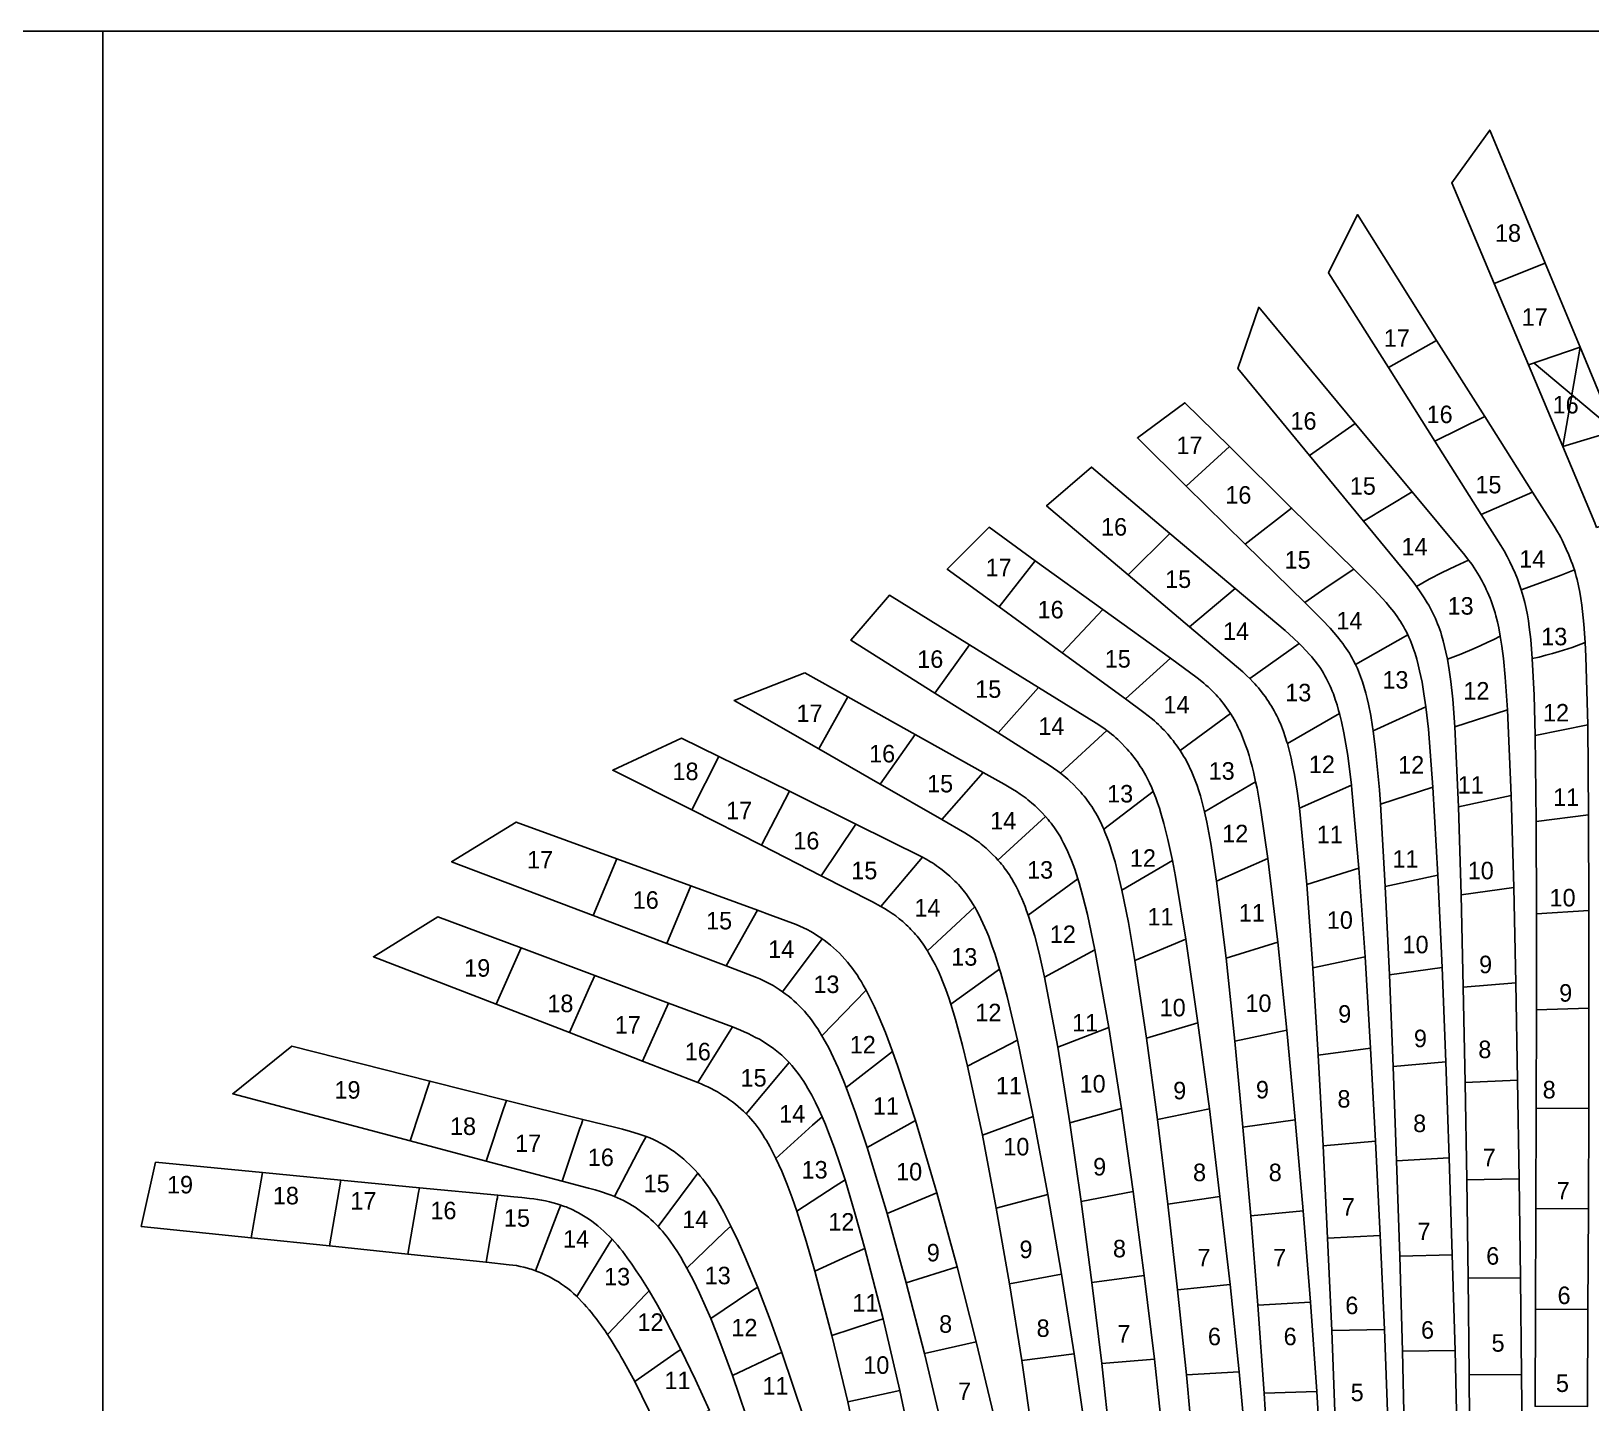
# Model space of a CAD drawing. Header units: millimetres. Extents: x 12942 to 18383, y 13072 to 17462.
# Drawn here: x 15840 to 17265, y 16209 to 17462 of the extents above; entities that cross this region are included whole.
import ezdxf

# ---------------------------------------------------------------- set-up
doc = ezdxf.new("R2010")
doc.units = ezdxf.units.MM
doc.header["$LTSCALE"] = 100
doc.header["$MEASUREMENT"] = 0
for name, color, linetype in [('CUT', 3, 'Continuous'), ('Default', 7, 'Continuous'), ('text', 1, 'Continuous')]:
    doc.layers.add(name, color=color, linetype=linetype)

msp = doc.modelspace()

# ---------------------------------------------------------------- linework, layer by layer
at = {"color": 6}
for points in [[(17255.5, 17173), (17239.6, 17082.2)], [(17213.4, 17158.6), (17287.3, 17096.7)]]:
    msp.add_lwpolyline(points, dxfattribs=at)
at = {"layer": 'CUT'}
for points in [[(17176.9, 17231.3), (17223.5, 17249.7), (17172.8, 17371.4), (17138.1, 17323.2), (17176.9, 17231.3)], [(17080.2, 17154.5), (17124.3, 17179.3), (17052, 17294.2), (17025.5, 17241.1), (17080.2, 17154.5)], [(17208.3, 17156.8), (17255.5, 17173), (17223.5, 17249.7), (17176.9, 17231.3), (17208.3, 17156.8)], [(17008, 17074), (17049.9, 17103.4), (16961.7, 17209.6), (16942.4, 17153.5), (17008, 17074)], [(17122.6, 17087.3), (17168.2, 17109.8), (17124.3, 17179.3), (17080.2, 17154.5), (17122.6, 17087.3)], [(17239.6, 17082.2), (17287.3, 17096.7), (17255.5, 17173), (17208.3, 17156.8), (17239.6, 17082.2)], [(16895.3, 17046.2), (16934.8, 17082.2), (16894.2, 17122.3), (16850.7, 17090.1), (16895.3, 17046.2)], [(17165, 17020.3), (17211.9, 17040.6), (17168.2, 17109.8), (17122.6, 17087.3), (17165, 17020.3)], [(17057.4, 17014), (17101.8, 17040.8), (17049.9, 17103.4), (17008, 17074), (17057.4, 17014)], [(17270.5, 17008.4), (17294.6, 17015.4), (17306.7, 17018.5), (17312.8, 17019.9), (17319, 17021.2), (17287.3, 17096.7), (17239.6, 17082.2), (17268.9, 17012.7), (17270.5, 17008.4)], [(16949.4, 16993.1), (16991.7, 17026.1), (16934.8, 17082.2), (16895.3, 17046.2), (16949.4, 16993.1)], [(16842.2, 16965.1), (16880.4, 17002.9), (16808.8, 17063.5), (16767.8, 17028.2), (16842.2, 16965.1)], [(17105.8, 16954.5), (17111.6, 16957.8), (17117.4, 16961.1), (17129.3, 16967.2), (17141.4, 16973), (17153.5, 16978.6), (17150.2, 16982.9), (17101.8, 17040.8), (17057.4, 17014), (17097, 16966), (17103.6, 16957.5), (17105.8, 16954.5)], [(17165, 17020.3), (17183, 16991.8), (17185.9, 16986.9), (17188.6, 16981.9), (17191.2, 16976.9), (17193.7, 16971.8), (17196, 16966.6), (17198.1, 16961.4), (17200.1, 16956), (17201.6, 16951.5), (17225.9, 16960.3), (17238.1, 16964.7), (17250.2, 16969.5), (17249.3, 16972.1), (17248.4, 16974.9), (17247.3, 16977.7), (17245.2, 16983.2), (17242.8, 16988.6), (17240.3, 16993.9), (17239, 16996.6), (17237.7, 16999.2), (17236.2, 17001.8), (17234.8, 17004.4), (17231.8, 17009.5), (17211.9, 17040.6), (17165, 17020.3)], [(16949.4, 16993.1), (17003.9, 16939.9), (17025.2, 16954.6), (17048.7, 16970.1), (16991.7, 17026.1), (16949.4, 16993.1)], [(16724.3, 16935.7), (16757.3, 16978), (16715.1, 17008.6), (16677, 16970.2), (16724.3, 16935.7)], [(16842.2, 16965.1), (16898.4, 16917.6), (16940.1, 16952.5), (16880.4, 17002.9), (16842.2, 16965.1)], [(16724.3, 16935.7), (16781.9, 16893.8), (16819, 16933.5), (16757.3, 16978), (16724.3, 16935.7)], [(17050.2, 16883.1), (17098, 16910.2), (17096.6, 16913.1), (17095.3, 16915.5), (17094, 16917.9), (17092.6, 16920.2), (17091.2, 16922.5), (17089.7, 16924.7), (17088.2, 16926.9), (17086.6, 16929.1), (17085, 16931.3), (17081.6, 16935.6), (17078.2, 16939.7), (17074.6, 16943.8), (17067.2, 16951.7), (17048.7, 16970.1), (17025.2, 16954.6), (17003.9, 16939.9), (17019.7, 16924.1), (17026.9, 16916.4), (17030.4, 16912.4), (17033.7, 16908.4), (17037, 16904.3), (17038.6, 16902.2), (17040.1, 16900), (17041.7, 16897.9), (17043.1, 16895.7), (17044.5, 16893.5), (17045.9, 16891.2), (17047.2, 16888.9), (17048.4, 16886.6), (17050.2, 16883.1)], [(17134.1, 16888.1), (17146.4, 16892.7), (17158.6, 16897.8), (17164.6, 16900.4), (17170.6, 16903.2), (17176.5, 16906.1), (17182.4, 16909.1), (17181, 16916.7), (17179.8, 16922.2), (17178.4, 16927.7), (17177.7, 16930.5), (17176.8, 16933.2), (17176, 16935.9), (17175.1, 16938.6), (17174.1, 16941.2), (17173.1, 16943.9), (17172, 16946.5), (17170.9, 16949.1), (17169.7, 16951.7), (17168.5, 16954.2), (17167.2, 16956.8), (17165.9, 16959.3), (17163.1, 16964.2), (17160.1, 16969.1), (17158.6, 16971.4), (17157, 16973.8), (17155.4, 16976.1), (17153.5, 16978.6), (17141.4, 16973), (17129.3, 16967.2), (17117.4, 16961.1), (17111.6, 16957.8), (17105.8, 16954.5), (17109.8, 16948.7), (17112.8, 16944.2), (17115.7, 16939.6), (17117, 16937.3), (17118.4, 16934.9), (17119.6, 16932.5), (17120.8, 16930.1), (17122, 16927.7), (17123.1, 16925.2), (17124.2, 16922.7), (17125.2, 16920.2), (17126.2, 16917.7), (17127.1, 16915.2), (17128, 16912.6), (17128.8, 16910.1), (17130.3, 16904.9), (17131.6, 16899.6), (17132.8, 16894.4), (17134.1, 16888.1)], [(17201.6, 16951.5), (17203.4, 16945.2), (17204.8, 16939.7), (17206.1, 16934.2), (17207.2, 16928.6), (17208.1, 16923), (17208.9, 16917.4), (17210.3, 16906.1), (17211.7, 16888.6), (17217.9, 16890), (17224, 16891.6), (17230.1, 16893.2), (17236.2, 16895), (17248.2, 16898.8), (17260.1, 16903.1), (17258.9, 16919.9), (17257.7, 16931.6), (17256.9, 16937.5), (17256.1, 16943.3), (17255.1, 16949.2), (17254, 16955), (17252.6, 16960.7), (17251.9, 16963.6), (17251.1, 16966.4), (17250.2, 16969.5), (17238.1, 16964.7), (17225.9, 16960.3), (17201.6, 16951.5)], [(16898.4, 16917.6), (16947.1, 16876.3), (16950.9, 16872.8), (16953.4, 16870.4), (16998.7, 16902.2), (16993.5, 16907.1), (16985.7, 16914.1), (16940.1, 16952.5), (16898.4, 16917.6)], [(16665.5, 16857.1), (16697.2, 16901.2), (16624, 16946.4), (16588.9, 16905.3), (16665.5, 16857.1)], [(16781.9, 16893.8), (16839.8, 16851.7), (16880.9, 16888.8), (16819, 16933.5), (16781.9, 16893.8)], [(17050.2, 16883.1), (17051.9, 16879.5), (17052.9, 16877.1), (17053.9, 16874.6), (17054.8, 16872.2), (17055.7, 16869.7), (17056.6, 16867.2), (17058.1, 16862.2), (17059.5, 16857.1), (17060.8, 16852), (17062, 16846.9), (17064, 16836.5), (17065.8, 16826.2), (17066.3, 16822.6), (17114.4, 16844.6), (17112.7, 16856.2), (17110.9, 16866.9), (17109.9, 16872.2), (17108.7, 16877.4), (17107.5, 16882.7), (17106.1, 16887.9), (17104.6, 16893.1), (17103.8, 16895.7), (17102.9, 16898.2), (17102, 16900.8), (17101, 16903.3), (17100, 16905.8), (17098.9, 16908.2), (17098, 16910.2), (17050.2, 16883.1)], [(17134.1, 16888.1), (17135.7, 16878.4), (17137.2, 16867.7), (17139, 16851.6), (17140.9, 16826.1), (17189, 16841.7), (17187, 16871.7), (17185.3, 16888.7), (17183.8, 16899.9), (17182.4, 16909.1), (17176.5, 16906.1), (17170.6, 16903.2), (17164.6, 16900.4), (17158.6, 16897.8), (17146.4, 16892.7), (17134.1, 16888.1)], [(16665.5, 16857.1), (16723.6, 16820.6), (16760.3, 16862.2), (16697.2, 16901.2), (16665.5, 16857.1)], [(16953.4, 16870.4), (16956.3, 16867.4), (16958, 16865.6), (16959.7, 16863.6), (16961.4, 16861.7), (16963, 16859.7), (16966.1, 16855.7), (16967.7, 16853.6), (16969.1, 16851.5), (16970.6, 16849.4), (16971.9, 16847.3), (16973.3, 16845.1), (16974.6, 16842.9), (16975.8, 16840.7), (16977, 16838.4), (16978.2, 16836.1), (16979.3, 16833.8), (16980.4, 16831.5), (16981.4, 16829.2), (16982.4, 16826.8), (16984.2, 16822), (16985.8, 16817.2), (16987.4, 16812.3), (16987.8, 16810.9), (17035.4, 16838.5), (17034.7, 16841.2), (17033.2, 16846.2), (17031.6, 16851.3), (17029.9, 16856.2), (17028.9, 16858.7), (17027.9, 16861.1), (17026.9, 16863.5), (17025.8, 16865.9), (17024.6, 16868.3), (17023.4, 16870.6), (17022.2, 16872.9), (17020.8, 16875.2), (17019.5, 16877.4), (17018, 16879.7), (17016.5, 16881.8), (17015, 16883.9), (17013.4, 16886), (17011.7, 16888.1), (17010.1, 16890.1), (17008.3, 16892.1), (17004.8, 16896), (17001.1, 16899.8), (16998.7, 16902.2), (16953.4, 16870.4)], [(17214.3, 16818.2), (17262.4, 16828.1), (17260.7, 16890.4), (17260.1, 16903.1), (17248.2, 16898.8), (17236.2, 16895), (17230.1, 16893.2), (17224, 16891.6), (17217.9, 16890), (17211.7, 16888.6), (17213.4, 16855.2), (17214.3, 16818.2)], [(16839.8, 16851.7), (16856.7, 16839.3), (16860.6, 16836.3), (16864.4, 16833.2), (16866.3, 16831.6), (16868.2, 16830), (16870, 16828.3), (16871.8, 16826.6), (16873.5, 16824.8), (16875.2, 16823.1), (16878.5, 16819.4), (16881.7, 16815.6), (16883.3, 16813.7), (16884.8, 16811.7), (16886.2, 16809.8), (16887.7, 16807.7), (16889.7, 16804.7), (16935.7, 16838.5), (16933.7, 16841.5), (16932.3, 16843.6), (16930.7, 16845.7), (16929.2, 16847.7), (16927.6, 16849.7), (16926, 16851.7), (16924.3, 16853.6), (16922.6, 16855.5), (16920.8, 16857.4), (16919, 16859.2), (16917.2, 16861), (16915.4, 16862.7), (16913.4, 16864.4), (16911.5, 16866.1), (16909.5, 16867.7), (16905.5, 16870.9), (16880.9, 16888.8), (16839.8, 16851.7)], [(16546.7, 16875.5), (16482.1, 16850.4), (16559.4, 16806.1), (16585.9, 16853.6), (16546.7, 16875.5)], [(16647.5, 16819.2), (16585.9, 16853.6), (16559.4, 16806.1), (16615.7, 16773.8), (16647.5, 16819.2)], [(16723.6, 16820.6), (16770.1, 16791.2), (16774.1, 16788.5), (16778, 16785.8), (16780.6, 16783.8), (16822.9, 16822.8), (16821.3, 16824), (16817.3, 16826.8), (16813.1, 16829.5), (16760.3, 16862.2), (16723.6, 16820.6)], [(16912.1, 16748.6), (16958.8, 16776.1), (16956.8, 16785.1), (16955.5, 16790.1), (16954.2, 16795), (16952.8, 16799.9), (16951.3, 16804.8), (16949.6, 16809.6), (16947.8, 16814.4), (16945.9, 16819.1), (16944.9, 16821.5), (16943.8, 16823.8), (16942.7, 16826.1), (16941.6, 16828.4), (16940.4, 16830.7), (16939.2, 16832.9), (16937.9, 16835.1), (16935.7, 16838.5), (16889.7, 16804.7), (16891.8, 16801.6), (16893, 16799.4), (16894.3, 16797.3), (16895.5, 16795.1), (16896.6, 16793), (16897.8, 16790.8), (16898.8, 16788.5), (16899.9, 16786.3), (16901.8, 16781.7), (16903.6, 16777.2), (16905.3, 16772.5), (16906.8, 16767.8), (16908.3, 16763.1), (16909.6, 16758.3), (16912.1, 16748.6)], [(16987.8, 16810.9), (16988.8, 16807.4), (16990.1, 16802.5), (16991.2, 16797.5), (16992.3, 16792.5), (16994.3, 16782.5), (16996.7, 16767.3), (16998.8, 16751.8), (17046.4, 16772.9), (17043, 16799.9), (17041.4, 16810.3), (17039.5, 16820.7), (17037.2, 16831), (17035.4, 16838.5), (16987.8, 16810.9)], [(17066.3, 16822.6), (17068.5, 16805.3), (17071.9, 16768.6), (17072.9, 16755.4), (17120.9, 16771), (17116.7, 16824), (17114.4, 16844.6), (17066.3, 16822.6)], [(17144.3, 16753), (17192.3, 16763.6), (17189, 16841.7), (17140.9, 16826.1), (17144.3, 16753)], [(16780.6, 16783.8), (16783.6, 16781.4), (16785.4, 16779.9), (16787.2, 16778.3), (16788.9, 16776.7), (16792.3, 16773.4), (16795.7, 16769.9), (16798.9, 16766.4), (16800.4, 16764.6), (16802, 16762.8), (16803.5, 16761), (16804.9, 16759.1), (16806.3, 16757.2), (16807.7, 16755.2), (16809.1, 16753.3), (16810.4, 16751.3), (16811.6, 16749.2), (16812.8, 16747.2), (16814, 16745.1), (16815.1, 16743), (16816.2, 16740.9), (16817.2, 16738.8), (16819.2, 16734.4), (16820, 16732.6), (16865.3, 16767.1), (16863.9, 16770.5), (16861.8, 16775), (16859.6, 16779.4), (16858.5, 16781.6), (16857.3, 16783.8), (16856, 16785.9), (16854.7, 16788), (16853.4, 16790.1), (16852.1, 16792.2), (16850.7, 16794.2), (16849.2, 16796.2), (16847.7, 16798.2), (16846.2, 16800.1), (16844.6, 16802), (16843, 16803.9), (16841.4, 16805.8), (16839.7, 16807.6), (16836.3, 16811.2), (16834.6, 16812.9), (16832.8, 16814.6), (16831, 16816.3), (16829.1, 16817.9), (16827.2, 16819.5), (16825.3, 16821), (16822.9, 16822.8), (16780.6, 16783.8)], [(17214.3, 16818.2), (17215.2, 16739.6), (17263.2, 16745.7), (17262.4, 16828.1), (17214.3, 16818.2)], [(16443.3, 16750.4), (16468.1, 16799.2), (16434, 16815.8), (16371.2, 16786.5), (16443.3, 16750.4)], [(16647.5, 16819.2), (16615.7, 16773.8), (16672.1, 16741.4), (16709.7, 16784.4), (16647.5, 16819.2)], [(16507.1, 16718), (16532.6, 16767.3), (16468.1, 16799.2), (16443.3, 16750.4), (16507.1, 16718)], [(16709.7, 16784.4), (16672.1, 16741.4), (16692.9, 16729.4), (16696.3, 16727.3), (16699.7, 16725.1), (16703, 16722.8), (16704.7, 16721.6), (16706.3, 16720.4), (16707.9, 16719.1), (16709.4, 16717.8), (16712.5, 16715.2), (16715.5, 16712.4), (16718.4, 16709.6), (16721.2, 16706.7), (16723.3, 16704.5), (16766.6, 16744.4), (16763.4, 16747.9), (16760.3, 16750.9), (16757.2, 16753.9), (16753.9, 16756.7), (16752.3, 16758.1), (16750.7, 16759.5), (16749, 16760.9), (16747.2, 16762.2), (16745.5, 16763.4), (16743.7, 16764.7), (16740.1, 16767.1), (16736.5, 16769.3), (16729, 16773.7), (16709.7, 16784.4)], [(16507.1, 16718), (16561.8, 16690.2), (16593.5, 16737.3), (16532.6, 16767.3), (16507.1, 16718)], [(16820, 16732.6), (16821.1, 16730.1), (16822.8, 16725.6), (16824.5, 16721.2), (16826.1, 16716.7), (16827.5, 16712.2), (16830.3, 16703), (16832.7, 16693.8), (16836.6, 16677.1), (16882.7, 16704), (16878.5, 16723.4), (16875, 16737.8), (16872.3, 16747.3), (16870.8, 16752), (16869.2, 16756.7), (16867.6, 16761.3), (16865.3, 16767.1), (16820, 16732.6)], [(16923.2, 16685.2), (16970.1, 16705.9), (16963.7, 16750), (16960.1, 16770.1), (16958.8, 16776.1), (16912.1, 16748.6), (16914.2, 16739.1), (16917.8, 16719.7), (16923.2, 16685.2)], [(16998.8, 16751.8), (17003.9, 16701.3), (17005.5, 16682.2), (17053.2, 16697.1), (17046.9, 16768.6), (17046.4, 16772.9), (16998.8, 16751.8)], [(17072.9, 16755.4), (17077.3, 16680.2), (17125.3, 16690.8), (17120.9, 16771), (17072.9, 16755.4)], [(17146.7, 16672.7), (17194.7, 16679.3), (17192.3, 16763.6), (17144.3, 16753), (17146.7, 16672.7)], [(16374.8, 16705.5), (16282.9, 16739.2), (16223.8, 16703), (16353.4, 16653.8), (16374.8, 16705.5)], [(16561.8, 16690.2), (16608.7, 16666.2), (16616.1, 16662.2), (16654.2, 16707.2), (16593.5, 16737.3), (16561.8, 16690.2)], [(16766.6, 16744.4), (16723.3, 16704.5), (16725.3, 16702.2), (16726.6, 16700.7), (16727.9, 16699.1), (16729.1, 16697.5), (16730.3, 16695.9), (16731.5, 16694.2), (16732.6, 16692.6), (16733.8, 16690.9), (16734.8, 16689.2), (16735.9, 16687.4), (16737.9, 16683.9), (16739.8, 16680.3), (16741.6, 16676.7), (16743.4, 16673.1), (16745, 16669.4), (16746.6, 16665.6), (16748.1, 16661.9), (16749.5, 16658.1), (16751, 16654), (16796.3, 16687.3), (16793.4, 16696.1), (16791.9, 16700.1), (16790.4, 16704.2), (16788.8, 16708.2), (16787.1, 16712.1), (16785.3, 16716), (16783.3, 16719.9), (16781.3, 16723.7), (16780.3, 16725.6), (16779.2, 16727.5), (16778, 16729.3), (16776.9, 16731.1), (16775.7, 16732.9), (16774.4, 16734.7), (16773.2, 16736.4), (16771.9, 16738.1), (16770.5, 16739.8), (16769.2, 16741.5), (16766.6, 16744.4)], [(17215.5, 16655.3), (17263.5, 16658.5), (17263.2, 16745.7), (17215.2, 16739.6), (17215.5, 16655.3)], [(16374.8, 16705.5), (16353.4, 16653.8), (16420.6, 16628.3), (16442.4, 16680.8), (16374.8, 16705.5)], [(16616.1, 16662.2), (16619.5, 16660.2), (16623, 16658.1), (16624.8, 16657), (16626.5, 16655.8), (16628.2, 16654.6), (16629.8, 16653.4), (16633, 16650.8), (16636.2, 16648.2), (16639.3, 16645.4), (16640.8, 16644), (16642.3, 16642.6), (16643.7, 16641.1), (16645.2, 16639.6), (16646.6, 16638.1), (16647.9, 16636.6), (16649.3, 16635), (16650.6, 16633.4), (16651.8, 16631.8), (16653.1, 16630.1), (16654.3, 16628.5), (16655.5, 16626.8), (16657.7, 16623.3), (16658.8, 16621.6), (16702, 16661.6), (16701.5, 16662.5), (16699.2, 16666.3), (16698, 16668.2), (16696.7, 16670), (16695.5, 16671.8), (16694.2, 16673.6), (16692.8, 16675.3), (16691.4, 16677), (16690, 16678.7), (16688.6, 16680.4), (16687.1, 16682), (16685.6, 16683.6), (16684, 16685.2), (16682.4, 16686.7), (16680.8, 16688.2), (16679.2, 16689.7), (16675.9, 16692.6), (16672.4, 16695.4), (16668.9, 16698.1), (16667.1, 16699.3), (16665.3, 16700.6), (16663.5, 16701.8), (16661.6, 16703), (16657.8, 16705.2), (16654.2, 16707.2), (16616.1, 16662.2)], [(16836.6, 16677.1), (16842.5, 16647.3), (16848.5, 16612.6), (16895.1, 16632.2), (16885.5, 16689.5), (16882.7, 16704), (16836.6, 16677.1)], [(16923.2, 16685.2), (16931.8, 16614.8), (16979.1, 16629.4), (16970.1, 16705.9), (16923.2, 16685.2)], [(17005.5, 16682.2), (17011, 16606.1), (17058.8, 16616), (17053.2, 16697.1), (17005.5, 16682.2)], [(16474.9, 16607.8), (16503.6, 16658.6), (16442.4, 16680.8), (16420.6, 16628.3), (16474.9, 16607.8)], [(16796.3, 16687.3), (16751, 16654), (16753.4, 16646.6), (16756.9, 16634.9), (16761, 16619.3), (16765.9, 16597.4), (16811.9, 16622.4), (16805.1, 16654.6), (16800.9, 16671.3), (16797.4, 16683.8), (16796.3, 16687.3)], [(17081.1, 16599.6), (17129.2, 16606.4), (17125.3, 16690.8), (17077.3, 16680.2), (17081.1, 16599.6)], [(17146.7, 16672.7), (17148.6, 16588.4), (17196.6, 16592.3), (17194.7, 16679.3), (17146.7, 16672.7)], [(16264.5, 16572.8), (16287.3, 16624.2), (16211.3, 16652.6), (16152.4, 16616.2), (16264.5, 16572.8)], [(16474.9, 16607.8), (16502.6, 16597.2), (16505.7, 16595.9), (16508.7, 16594.5), (16511.8, 16593), (16514.8, 16591.4), (16517.7, 16589.8), (16520.6, 16588), (16523.4, 16586.2), (16526.4, 16584.2), (16562.7, 16632.5), (16561.4, 16633.4), (16558.4, 16635.4), (16555.2, 16637.3), (16552.1, 16639.2), (16548.8, 16640.9), (16545.5, 16642.5), (16542.2, 16644), (16538.8, 16645.5), (16514.8, 16654.5), (16503.6, 16658.6), (16474.9, 16607.8)], [(16658.8, 16621.6), (16659.9, 16619.8), (16661.9, 16616.2), (16663.9, 16612.6), (16665.8, 16609), (16667.6, 16605.3), (16669.4, 16601.5), (16671, 16597.7), (16672.6, 16593.9), (16675.6, 16586.2), (16678.4, 16578.5), (16680.2, 16572.8), (16724.8, 16604.7), (16720.7, 16618.1), (16717.8, 16626.4), (16714.8, 16634.7), (16713.1, 16638.8), (16711.4, 16642.9), (16709.6, 16646.9), (16707.7, 16650.9), (16705.7, 16654.8), (16703.6, 16658.7), (16702, 16661.6), (16658.8, 16621.6)], [(17215.5, 16567.7), (17263.4, 16569.1), (17263.5, 16658.5), (17215.5, 16655.3), (17215.5, 16567.7)], [(16264.5, 16572.8), (16331.5, 16546.8), (16350, 16588.4), (16354.7, 16599), (16287.3, 16624.2), (16264.5, 16572.8)], [(16526.4, 16584.2), (16528.9, 16582.3), (16531.6, 16580.3), (16534.2, 16578.2), (16536.8, 16575.9), (16539.2, 16573.7), (16541.7, 16571.3), (16544, 16568.9), (16546.3, 16566.4), (16548.5, 16563.8), (16550.6, 16561.2), (16552.7, 16558.5), (16554.7, 16555.8), (16556.6, 16553.1), (16558.5, 16550.3), (16560.3, 16547.4), (16562.4, 16544), (16602.7, 16585.6), (16600.2, 16590.1), (16598.4, 16593.3), (16596.4, 16596.4), (16594.5, 16599.5), (16592.4, 16602.5), (16590.3, 16605.5), (16588, 16608.4), (16585.7, 16611.3), (16583.4, 16614), (16580.9, 16616.8), (16578.3, 16619.4), (16575.7, 16621.9), (16573, 16624.4), (16570.2, 16626.8), (16567.3, 16629.1), (16564.4, 16631.3), (16562.7, 16632.5), (16526.4, 16584.2)], [(16848.5, 16612.6), (16859, 16541.8), (16906.1, 16555.8), (16895.1, 16632.2), (16848.5, 16612.6)], [(16931.8, 16614.8), (16939.7, 16539), (16987.3, 16549.1), (16979.1, 16629.4), (16931.8, 16614.8)], [(16811.9, 16622.4), (16765.9, 16597.4), (16775.4, 16547.8), (16777.9, 16533.5), (16824.5, 16551.5), (16811.9, 16622.4)], [(17011, 16606.1), (17015.9, 16526.1), (17063.8, 16532.6), (17058.8, 16616), (17011, 16606.1)], [(16422.2, 16573.8), (16354.7, 16599), (16350, 16588.4), (16331.5, 16546.8), (16398.4, 16520.8), (16422.2, 16573.8)], [(16680.2, 16572.8), (16684.5, 16558.8), (16690.9, 16534.9), (16695.5, 16516.1), (16741.1, 16539.8), (16731.6, 16579.9), (16725.9, 16601.2), (16724.8, 16604.7), (16680.2, 16572.8)], [(17081.1, 16599.6), (17084.5, 16515.9), (17132.6, 16520.1), (17129.2, 16606.4), (17081.1, 16599.6)], [(16562.4, 16544), (16565.4, 16538.7), (16568.6, 16532.8), (16573.1, 16523.7), (16577.3, 16514.5), (16582.5, 16502.1), (16584.6, 16496.7), (16627, 16529.5), (16620.4, 16547), (16614.8, 16560.5), (16610.3, 16570.5), (16607.1, 16577.1), (16603.8, 16583.7), (16602.7, 16585.6), (16562.4, 16544)], [(17150.3, 16501.3), (17198.3, 16503.4), (17196.6, 16592.3), (17148.6, 16588.4), (17150.3, 16501.3)], [(16422.2, 16573.8), (16398.4, 16520.8), (16448.8, 16501.2), (16480.6, 16552), (16422.2, 16573.8)], [(17215.3, 16477.6), (17263.3, 16477.9), (17263.4, 16569.1), (17215.5, 16567.7), (17215.3, 16477.6)], [(16480.6, 16552), (16448.8, 16501.2), (16451.9, 16499.9), (16455, 16498.6), (16458, 16497.2), (16461, 16495.8), (16463.9, 16494.2), (16466.8, 16492.6), (16469.7, 16490.9), (16472.5, 16489.2), (16475.2, 16487.4), (16478, 16485.5), (16480.6, 16483.5), (16483.3, 16481.5), (16485.8, 16479.4), (16488.3, 16477.2), (16490.8, 16475), (16493.2, 16472.6), (16524.2, 16509.9), (16532.4, 16519.4), (16531.1, 16520.8), (16529.7, 16522.2), (16528.4, 16523.6), (16527, 16524.9), (16525.6, 16526.2), (16524.1, 16527.5), (16522.7, 16528.7), (16521.2, 16529.9), (16519.7, 16531.1), (16518.1, 16532.3), (16515, 16534.5), (16511.8, 16536.7), (16508.6, 16538.7), (16505.2, 16540.7), (16501.8, 16542.5), (16498.4, 16544.3), (16494.9, 16546), (16491.4, 16547.6), (16487.8, 16549.1), (16484.2, 16550.6), (16480.6, 16552)], [(16859, 16541.8), (16869, 16467.3), (16916.5, 16477.2), (16906.1, 16555.8), (16859, 16541.8)], [(16695.5, 16516.1), (16709, 16453.1), (16755.5, 16470.3), (16741.1, 16539.8), (16695.5, 16516.1)], [(16824.5, 16551.5), (16777.9, 16533.5), (16788.9, 16464.5), (16836.1, 16477.5), (16824.5, 16551.5)], [(16939.7, 16539), (16947.2, 16460.3), (16995, 16467.2), (16987.3, 16549.1), (16939.7, 16539)], [(16186.1, 16447.9), (16204.1, 16502.5), (16077.9, 16534.3), (16023.8, 16490.9), (16186.1, 16447.9)], [(16584.6, 16496.7), (16593.1, 16473.6), (16603.7, 16441.8), (16647.8, 16466.6), (16631.8, 16516), (16627, 16529.5), (16584.6, 16496.7)], [(17020.4, 16443.4), (17068.4, 16447.5), (17063.8, 16532.6), (17015.9, 16526.1), (17020.4, 16443.4)], [(16562.6, 16469.9), (16559.6, 16476.5), (16556.4, 16483.1), (16553.1, 16489.6), (16551.3, 16492.8), (16549.5, 16495.9), (16547.6, 16499), (16545.7, 16502.1), (16543.6, 16505.1), (16541.5, 16508.1), (16539.4, 16511), (16537.1, 16513.9), (16534.8, 16516.7), (16532.4, 16519.4), (16524.2, 16509.9), (16493.2, 16472.6), (16495.3, 16470.4), (16497.3, 16468.1), (16499.3, 16465.8), (16501.2, 16463.4), (16503.1, 16461), (16504.9, 16458.5), (16506.7, 16456), (16508.4, 16453.4), (16510, 16450.8), (16511.6, 16448.2), (16514.7, 16442.9), (16517.6, 16437.4), (16520.3, 16431.9), (16553.9, 16462.2), (16562.6, 16469.9)], [(17084.5, 16515.9), (17087.6, 16429.8), (17135.7, 16432.3), (17132.6, 16520.1), (17084.5, 16515.9)], [(16186.1, 16447.9), (16255.5, 16429.5), (16271.4, 16477.2), (16274, 16484.9), (16204.1, 16502.5), (16186.1, 16447.9)], [(17150.3, 16501.3), (17151.8, 16412.3), (17199.7, 16413.3), (17198.3, 16503.4), (17150.3, 16501.3)], [(16343.8, 16467.3), (16274, 16484.9), (16271.4, 16477.2), (16255.5, 16429.5), (16324.8, 16411.1), (16341.2, 16459.4), (16342.5, 16463.3), (16343.8, 16467.3)], [(16401.6, 16451.9), (16398.1, 16453.2), (16394.5, 16454.4), (16387.4, 16456.5), (16380.2, 16458.5), (16372.9, 16460.3), (16343.8, 16467.3), (16342.5, 16463.3), (16341.2, 16459.4), (16324.8, 16411.1), (16349, 16404.8), (16355, 16403.1), (16361, 16401.3), (16366.9, 16399.3), (16369.8, 16398.3), (16372.8, 16397.2), (16397.4, 16444.3), (16401.6, 16451.9)], [(16583.6, 16412.2), (16578.8, 16426.8), (16573.9, 16441.3), (16568.5, 16455.7), (16565.6, 16462.8), (16562.6, 16469.9), (16553.9, 16462.2), (16520.3, 16431.9), (16523.1, 16426.1), (16525.7, 16420.1), (16528.2, 16414.2), (16530.6, 16408.1), (16535.1, 16396), (16539.3, 16383.7), (16574.4, 16406.6), (16583.6, 16412.2)], [(16603.7, 16441.8), (16621.9, 16381.5), (16667.3, 16400.4), (16647.8, 16466.6), (16603.7, 16441.8)], [(16709, 16453.1), (16721.7, 16386.4), (16768.8, 16398.8), (16755.5, 16470.3), (16709, 16453.1)], [(16836.1, 16477.5), (16788.9, 16464.5), (16799.3, 16392.4), (16846.9, 16401.6), (16836.1, 16477.5)], [(16869, 16467.3), (16878.5, 16390.1), (16926.2, 16397.2), (16916.5, 16477.2), (16869, 16467.3)], [(16947.2, 16460.3), (16954.3, 16379.4), (17002.2, 16384.1), (16995, 16467.2), (16947.2, 16460.3)], [(17215.3, 16477.6), (17215.1, 16386), (17263, 16385.8), (17263.3, 16477.9), (17215.3, 16477.6)], [(16401.6, 16451.9), (16397.4, 16444.3), (16372.8, 16397.2), (16375.6, 16396), (16378.3, 16394.7), (16381.1, 16393.3), (16383.8, 16391.9), (16386.4, 16390.4), (16389, 16388.8), (16391.6, 16387.2), (16394.2, 16385.5), (16396.6, 16383.8), (16399.1, 16381.9), (16401.5, 16380), (16403.8, 16378.1), (16406.1, 16376.1), (16408.4, 16374), (16410.5, 16371.9), (16412.7, 16369.7), (16443.7, 16411.5), (16448.9, 16418.3), (16446.5, 16421), (16444, 16423.7), (16441.4, 16426.3), (16438.7, 16428.8), (16436, 16431.3), (16433.2, 16433.6), (16430.3, 16435.9), (16427.3, 16438.1), (16424.3, 16440.1), (16421.2, 16442.1), (16418.1, 16444), (16414.9, 16445.8), (16411.6, 16447.5), (16408.3, 16449.1), (16405, 16450.6), (16401.6, 16451.9)], [(17020.4, 16443.4), (17024.6, 16359.1), (17072.7, 16361.5), (17068.4, 16447.5), (17020.4, 16443.4)], [(16051.1, 16419), (15953.3, 16428.4), (15940.2, 16369.8), (16040.6, 16359.3), (16051.1, 16419)], [(17090.5, 16342.5), (17138.6, 16343.9), (17135.7, 16432.3), (17087.6, 16429.8), (17090.5, 16342.5)], [(16051.1, 16419), (16040.6, 16359.3), (16112.1, 16351.9), (16122.7, 16412), (16051.1, 16419)], [(16122.7, 16412), (16112.1, 16351.9), (16183.7, 16344.5), (16193.6, 16400.6), (16194.4, 16405.1), (16122.7, 16412)], [(16479.2, 16370), (16472.7, 16382.7), (16469.2, 16389), (16465.6, 16395.2), (16461.8, 16401.2), (16459.8, 16404.2), (16457.7, 16407.1), (16455.6, 16409.9), (16453.5, 16412.8), (16451.2, 16415.6), (16448.9, 16418.3), (16443.7, 16411.5), (16412.7, 16369.7), (16414.6, 16367.5), (16416.5, 16365.3), (16418.4, 16363.1), (16420.2, 16360.8), (16422, 16358.5), (16423.7, 16356.2), (16427.1, 16351.5), (16430.2, 16346.6), (16433.3, 16341.6), (16436.2, 16336.6), (16439, 16331.5), (16473.4, 16364.8), (16479.2, 16370)], [(16583.6, 16412.2), (16574.4, 16406.6), (16539.3, 16383.7), (16543.8, 16370.1), (16548.1, 16356.4), (16556, 16328.9), (16592.3, 16345.7), (16601.7, 16349.7), (16592.9, 16381), (16583.6, 16412.2)], [(17153, 16322.5), (17201, 16322.9), (17199.7, 16413.3), (17151.8, 16412.3), (17153, 16322.5)], [(16194.4, 16405.1), (16193.6, 16400.6), (16183.7, 16344.5), (16255.3, 16337), (16265.3, 16393.6), (16265.7, 16395.9), (16265.9, 16397), (16266.1, 16398.2), (16194.4, 16405.1)], [(16266.1, 16398.2), (16265.9, 16397), (16265.7, 16395.9), (16265.3, 16393.6), (16255.3, 16337), (16276.4, 16334.8), (16279.8, 16334.4), (16283.2, 16333.9), (16286.6, 16333.2), (16290, 16332.5), (16293.3, 16331.6), (16295, 16331.1), (16296.6, 16330.6), (16299.9, 16329.5), (16300.2, 16329.4), (16300.4, 16329.4), (16300.5, 16329.3), (16300.5, 16329.3), (16321.8, 16384.8), (16323.6, 16389.3), (16321.9, 16389.9), (16320.2, 16390.4), (16316.7, 16391.4), (16313.2, 16392.3), (16309.6, 16393.1), (16306.1, 16393.8), (16302.5, 16394.4), (16298.9, 16394.9), (16295.2, 16395.4), (16288, 16396.2), (16280.7, 16396.9), (16266.1, 16398.2)], [(16621.9, 16381.5), (16639.4, 16318.3), (16685.9, 16332.7), (16667.3, 16400.4), (16621.9, 16381.5)], [(16721.7, 16386.4), (16733.8, 16317.2), (16781.4, 16326.2), (16768.8, 16398.8), (16721.7, 16386.4)], [(16857, 16324.9), (16846.9, 16401.6), (16799.3, 16392.4), (16809.2, 16318.6), (16857, 16324.9)], [(16878.5, 16390.1), (16887.5, 16311.8), (16935.5, 16316.6), (16926.2, 16397.2), (16878.5, 16390.1)], [(16370.5, 16358), (16368.1, 16360.6), (16365.5, 16363.1), (16362.9, 16365.5), (16360.3, 16367.9), (16357.6, 16370.2), (16354.8, 16372.4), (16351.9, 16374.6), (16349, 16376.6), (16346, 16378.6), (16343, 16380.4), (16339.9, 16382.2), (16336.8, 16383.8), (16335.2, 16384.6), (16333.6, 16385.4), (16331.9, 16386.1), (16330.3, 16386.8), (16328.7, 16387.5), (16327, 16388.1), (16325.3, 16388.7), (16323.6, 16389.3), (16321.8, 16384.8), (16300.5, 16329.3), (16303.1, 16328.3), (16306.3, 16327), (16309.5, 16325.6), (16312.6, 16324.1), (16314.1, 16323.3), (16315.6, 16322.5), (16318.6, 16320.8), (16321.6, 16319), (16324.4, 16317.1), (16327.2, 16315.1), (16330, 16313), (16332.7, 16310.8), (16334, 16309.7), (16335.3, 16308.5), (16337.8, 16306.2), (16338, 16306), (16338.1, 16305.9), (16338.1, 16305.9), (16338.2, 16305.8), (16368, 16354.1), (16370.5, 16358)], [(16954.3, 16379.4), (16960.9, 16297.7), (17008.9, 16300.7), (17002.2, 16384.1), (16954.3, 16379.4)], [(17214.7, 16294.2), (17262.6, 16294), (17263, 16385.8), (17215.1, 16386), (17214.7, 16294.2)], [(16503.8, 16314), (16492, 16342.3), (16485.8, 16356.2), (16479.2, 16370), (16473.4, 16364.8), (16439, 16331.5), (16444.9, 16320.2), (16450.5, 16308.8), (16455.7, 16297.2), (16460.7, 16285.5), (16497.5, 16310.4), (16500.6, 16312.3), (16502.2, 16313.2), (16503, 16313.6), (16503.8, 16314)], [(16404.4, 16310.8), (16396.7, 16323.2), (16392.7, 16329.3), (16388.6, 16335.3), (16384.4, 16341.2), (16380, 16347), (16377.7, 16349.8), (16375.4, 16352.6), (16373, 16355.3), (16370.5, 16358), (16368, 16354.1), (16338.2, 16305.8), (16340.3, 16303.8), (16342.7, 16301.3), (16345, 16298.8), (16347.3, 16296.2), (16349.6, 16293.6), (16351.8, 16291), (16353.9, 16288.2), (16356, 16285.5), (16358.1, 16282.7), (16360.1, 16280), (16362.1, 16277.1), (16364.1, 16274.3), (16366, 16271.4), (16366.3, 16271), (16401.4, 16307.9), (16404.4, 16310.8)], [(17024.6, 16359.1), (17028.4, 16274.6), (17076.5, 16275.7), (17072.7, 16361.5), (17024.6, 16359.1)], [(16601.7, 16349.7), (16592.3, 16345.7), (16556, 16328.9), (16571.5, 16270.2), (16608.6, 16282.3), (16618.3, 16285.2), (16601.7, 16349.7)], [(17090.5, 16342.5), (17093, 16255.8), (17141.1, 16256.3), (17138.6, 16343.9), (17090.5, 16342.5)], [(16656.1, 16253.6), (16703.4, 16264.4), (16685.9, 16332.7), (16639.4, 16318.3), (16656.1, 16253.6)], [(16733.8, 16317.2), (16745, 16247.3), (16793, 16253.2), (16781.4, 16326.2), (16733.8, 16317.2)], [(16857, 16324.9), (16809.2, 16318.6), (16818.2, 16244.5), (16866.3, 16248.4), (16857, 16324.9)], [(16433.3, 16257.4), (16419.4, 16284.4), (16412.1, 16297.7), (16404.4, 16310.8), (16401.4, 16307.9), (16366.3, 16271), (16367.9, 16268.6), (16369.7, 16265.7), (16371.6, 16262.7), (16373.4, 16259.8), (16375.2, 16256.8), (16376.9, 16253.9), (16378.7, 16250.9), (16380.4, 16247.9), (16391.2, 16228), (16430.1, 16255.2), (16431.6, 16256.2), (16432.4, 16256.7), (16433.3, 16257.4)], [(16503.8, 16314), (16503, 16313.6), (16502.2, 16313.2), (16500.6, 16312.3), (16497.5, 16310.4), (16460.7, 16285.5), (16466, 16272.6), (16471, 16259.7), (16480.6, 16233.6), (16519.3, 16251.9), (16522.5, 16253.3), (16525.7, 16254.7), (16515, 16284.4), (16503.8, 16314)], [(16887.5, 16311.8), (16895.7, 16234.1), (16943.8, 16237), (16935.5, 16316.6), (16887.5, 16311.8)], [(17154.1, 16234.3), (17202, 16234.4), (17201, 16322.9), (17153, 16322.5), (17154.1, 16234.3)], [(16960.9, 16297.7), (16966.7, 16217.5), (17014.8, 16219), (17008.9, 16300.7), (16960.9, 16297.7)], [(16618.3, 16285.2), (16608.6, 16282.3), (16571.5, 16270.2), (16585.9, 16209.4), (16623.7, 16217.8), (16633.6, 16219.7), (16618.3, 16285.2)], [(17214.7, 16294.2), (17214.3, 16205.4), (17262.2, 16205.3), (17262.6, 16294), (17214.7, 16294.2)], [(17028.4, 16274.6), (17031.4, 16192.4), (17079.6, 16192.5), (17076.5, 16275.7), (17028.4, 16274.6)], [(16459.5, 16201.6), (16446.7, 16229.7), (16433.3, 16257.4), (16432.4, 16256.7), (16431.6, 16256.2), (16430.1, 16255.2), (16391.2, 16228), (16404.2, 16202), (16414.3, 16180.2), (16456, 16200.1), (16459.5, 16201.6)], [(16525.7, 16254.7), (16522.5, 16253.3), (16519.3, 16251.9), (16480.6, 16233.6), (16499.3, 16178.7), (16539.3, 16192.1), (16546, 16194.1), (16525.7, 16254.7)], [(16656.1, 16253.6), (16671.4, 16189.4), (16719.4, 16196.9), (16703.4, 16264.4), (16656.1, 16253.6)], [(16745, 16247.3), (16754.9, 16178.6), (16803.3, 16181.7), (16793, 16253.2), (16745, 16247.3)], [(17093, 16255.8), (17094.9, 16172.6), (17143, 16172.5), (17141.1, 16256.3), (17093, 16255.8)], [(16866.3, 16248.4), (16818.2, 16244.5), (16825.8, 16172.7), (16874.2, 16174.3), (16866.3, 16248.4)], [(16895.7, 16234.1), (16902.4, 16159.7), (16950.7, 16160.7), (16943.8, 16237), (16895.7, 16234.1)], [(17154.1, 16234.3), (17154.7, 16150.9), (17202.7, 16150.7), (17202, 16234.4), (17154.1, 16234.3)], [(16633.6, 16219.7), (16623.7, 16217.8), (16585.9, 16209.4), (16598.8, 16148.5), (16637.3, 16153.7), (16647.3, 16154.8), (16633.6, 16219.7)], [(16966.7, 16217.5), (16971.2, 16141.4), (17019.4, 16141.5), (17014.8, 16219), (16966.7, 16217.5)]]:
    msp.add_lwpolyline(points, dxfattribs=at)
at = {"layer": 'Default'}
for points in [[(12941.9, 13072.4), (12941.9, 17461.8), (18382.6, 17461.8), (18382.6, 13072.4)], [(15905.1, 17461.8), (18382.6, 17461.8), (18382.6, 15536.4), (15905.1, 15536.4)]]:
    msp.add_lwpolyline(points, close=True, dxfattribs=at)

# ---------------------------------------------------------------- texts
at = {"layer": 'text', "char_height": 16, "width": 7.512, "attachment_point": 1}
for s, insert in [('18', (17177.6, 17285.4)), ('17', (17202, 17208.6)), ('17', (17076, 17189.4)), ('16', (17230.3, 17128.5)), ('16', (16990.7, 17113.7)), ('16', (17115.1, 17119.7)), ('17', (16886.4, 17091.4)), ('15', (17044.9, 17054.3)), ('15', (17159.7, 17055.5)), ('16', (16931.1, 17046.1)), ('16', (16817.5, 17016.9)), ('14', (17092.2, 16998.8)), ('17', (16712, 16979.8)), ('15', (16985.3, 16986.7)), ('14', (17199.8, 16987.6)), ('15', (16876.1, 16969.1)), ('16', (16759.5, 16941.3)), ('13', (17134.3, 16944.7)), ('14', (17032.6, 16931.2)), ('14', (16929, 16921.6)), ('13', (17219.9, 16916.7)), ('16', (16649.5, 16896.1)), ('15', (16820.9, 16896.3)), ('15', (16702.5, 16868.7)), ('13', (16985.9, 16865.5)), ('13', (17074.7, 16877.1)), ('12', (17148.7, 16867.1)), ('14', (16874.6, 16854.4)), ('17', (16539.2, 16846.6)), ('12', (17221.5, 16847.1)), ('14', (16760.2, 16834.8)), ('16', (16605.5, 16809.7)), ('13', (16915.9, 16793.9)), ('12', (17007.5, 16799.9)), ('12', (17089.1, 16799.5)), ('18', (16425.8, 16793.5)), ('15', (16658.5, 16782.3)), ('11', (17143.5, 16781.1)), ('13', (16823.1, 16773.1)), ('11', (17230.7, 16769.9)), ('17', (16474.8, 16757.8)), ('14', (16716.2, 16748.4)), ('16', (16536.2, 16730.2)), ('12', (16928.3, 16736.7)), ('11', (17014.7, 16735.9)), ('17', (16292.8, 16712.8)), ('12', (16843.9, 16714.3)), ('11', (17083.9, 16713.5)), ('15', (16589.2, 16702.9)), ('13', (16749.9, 16703.5)), ('10', (17152.7, 16702.9)), ('16', (16389.4, 16676)), ('14', (16646.9, 16668.9)), ('10', (17227.5, 16678.1)), ('15', (16456.5, 16657.1)), ('11', (16859.9, 16660.7)), ('11', (16943.5, 16664.3)), ('10', (17023.9, 16657.7)), ('12', (16770.7, 16644.7)), ('14', (16513.3, 16631.1)), ('13', (16680.6, 16624)), ('10', (17093.1, 16635.3)), ('19', (16235.4, 16613.9)), ('9', (17163.1, 16617.1)), ('13', (16554.6, 16599)), ('18', (16311.4, 16581.5)), ('10', (16949.5, 16581.7)), ('9', (17236.3, 16591.1)), ('12', (16702.6, 16573.2)), ('10', (16871.1, 16577.7)), ('9', (17034.3, 16571.9)), ('17', (16373, 16561.9)), ('11', (16791.1, 16563.9)), ('16', (16437, 16537.5)), ('12', (16587.8, 16543.8)), ('9', (17103.5, 16549.5)), ('8', (17162.4, 16539.5)), ('15', (16488, 16513.5)), ('19', (16116.8, 16502.5)), ('11', (16721.4, 16506.4)), ('10', (16797.9, 16508.1)), ('9', (16883.5, 16501.9)), ('9', (16959.1, 16502.7)), ('8', (17221.2, 16502.7)), ('14', (16523.3, 16480.7)), ('11', (16609, 16487.8)), ('8', (17033.6, 16494.3)), ('18', (16222.4, 16469.3)), ('8', (17102.8, 16471.9)), ('17', (16282, 16453.7)), ('16', (16348.4, 16440.9)), ('10', (16728.2, 16450.6)), ('7', (17166.4, 16440.8)), ('13', (16543.8, 16429.5)), ('10', (16630.2, 16427.8)), ('9', (16810.3, 16432.3)), ('8', (16901.6, 16427.1)), ('8', (16970.8, 16427.1)), ('19', (15963.7, 16415.9)), ('15', (16399.4, 16417)), ('7', (17234, 16410.4)), ('18', (16060.5, 16405.9)), ('17', (16131.3, 16401.1)), ('7', (17037.6, 16395.6)), ('16', (16204.5, 16392.3)), ('15', (16271.7, 16385.5)), ('14', (16434.7, 16384.2)), ('12', (16568.2, 16381.9)), ('7', (17106.8, 16373.2)), ('14', (16325.7, 16366.3)), ('9', (16658.2, 16353.8)), ('9', (16743, 16356.8)), ('8', (16828.4, 16357.5)), ('7', (16905.6, 16349.2)), ('7', (16974.8, 16349.2)), ('6', (17169.6, 16350.8)), ('13', (16363.3, 16331.9)), ('13', (16455.2, 16332.9)), ('6', (17234.8, 16314.8)), ('11', (16590.2, 16307.9)), ('6', (17040.8, 16305.6)), ('12', (16393.7, 16290.3)), ('12', (16479.6, 16285.3)), ('8', (16669.5, 16288.6)), ('8', (16758.6, 16284.8)), ('6', (17110, 16283.2)), ('7', (16832.4, 16279.6)), ('6', (16915.2, 16277.2)), ('6', (16984.4, 16277.2)), ('5', (17174.5, 16271.3)), ('10', (16600.2, 16251.1)), ('11', (16418.5, 16237.1)), ('11', (16508, 16232.1)), ('7', (16686.8, 16227.1)), ('5', (17045.7, 16226.1)), ('5', (17233.3, 16234.5))]:
    msp.add_mtext(s, dxfattribs=dict(at, insert=insert))

doc.saveas('drawing.dxf')
